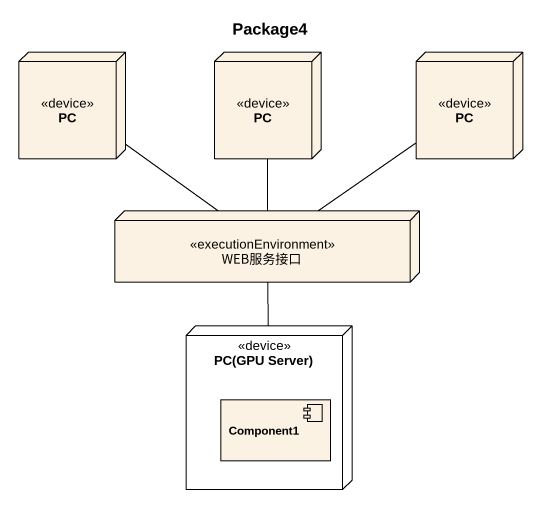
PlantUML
@startuml
title Package4
node PC <<device>>
node "PC" as PC_2 <<device>>
node "PC" as PC_3 <<device>>
node WEB服务接口 <<executionEnvironment>>
node "PC(GPU Server)" as PC_GPU_Server <<device>> {
  component Component1
}
PC -- WEB服务接口
PC_2 -- WEB服务接口
PC_3 -- WEB服务接口
WEB服务接口 -- PC_GPU_Server
@enduml
